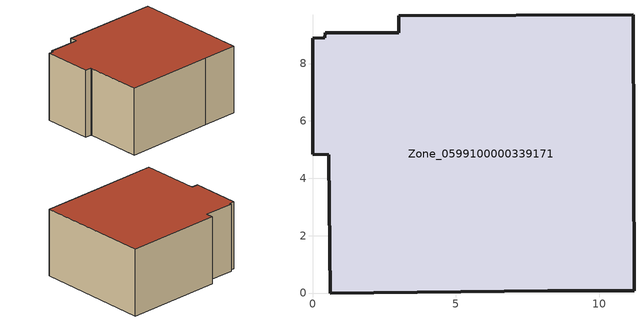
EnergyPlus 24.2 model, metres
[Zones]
Zone_0599100000339171
 floor ground (C_G): 0.57,4.72 0.56,4.82 0.01,4.83 0,8.89 0.43,8.9 0.44,9.07 3,9.07 3,9.67 11.19,9.69 11.21,0.08 8.2,0.08 0.61,0 z0
 wall outside (C_F): 0.56,4.82 0.57,4.72 0.61,0 8.2,0.08 11.21,0.08 11.19,9.69 3,9.67 3,9.07 0.44,9.07 0.43,8.9 0,8.89 0.01,4.83 0.56,4.82 z0:5.74
 roof outside (C_R): 0.01,4.83 0.56,4.82 0.57,4.72 0.61,0 8.2,0.08 11.21,0.08 11.19,9.69 3,9.67 3,9.07 0.44,9.07 0.43,8.9 0,8.89 z5.74
[BUILDING]
Pand.0599100000339171: North Axis=0; Terrain=City; Loads Convergence Tolerance Value=0.04; Temperature Convergence Tolerance Value=0.4; Solar Distribution=FullExterior; Maximum Number of Warmup Days=25; Minimum Number of Warmup Days=1
[Site:Location]
Rotterdam.The.Hague.AP_ZH_NLD Design_Conditions: Latitude=51.96; Longitude=4.45; Time Zone=1; Elevation=-4.5
[SITE:GROUNDTEMPERATURE:BUILDINGSURFACE]
18, 18, 18, 18, 18, 18, 18, 18, 18, 18, 18, 18
[MATERIAL] Thermal Absorptance=0.9; Solar Absorptance=0.7; Visible Absorptance=0.7
Name | Roughness | Thickness | Conductivity | Density | Specific Heat
G.TC.1992-2005 | MediumSmooth | 0.15 | 0.06 | 540 | 1210
F.TC.1992-2005 | Rough | 0.3 | 0.12 | 1920 | 840
R.TC.1992-2005 | MediumRough | 0.2 | 0.08 | 1500 | 1000
[CONSTRUCTION]
C_G: G.TC.1992-2005
C_F: F.TC.1992-2005
C_R: R.TC.1992-2005
[ZONE]
Zone_0599100000339171: Type=1; Multiplier=1; Ceiling Height=Autocalculate; Volume=Autocalculate; Floor Area=autocalculate; Part of Total Floor Area=Yes
[ZONEINFILTRATION:DESIGNFLOWRATE]
Infil_Zone_0599100000339171: Zone or ZoneList or Space or SpaceList=Zone_0599100000339171; Schedule=AlwaysOn; Design Flow Rate Calculation Method=Flow/Area; Flow Rate per Floor Area=0.0015; Constant Term Coefficient=1; Temperature Term Coefficient=0; Velocity Term Coefficient=0; Velocity Squared Term Coefficient=0
[HVACTEMPLATE:ZONE:IDEALLOADSAIRSYSTEM]
Zone_0599100000339171: Maximum Heating Supply Air Temperature=50; Minimum Cooling Supply Air Temperature=13; Maximum Heating Supply Air Humidity Ratio=0.0156; Minimum Cooling Supply Air Humidity Ratio=0.0077; Heating Limit=NoLimit; Cooling Limit=NoLimit; Dehumidification Control Type=ConstantSensibleHeatRatio; Cooling Sensible Heat Ratio=0.7; Dehumidification Setpoint=60; Humidification Control Type=None; Humidification Setpoint=30; Outdoor Air Method=None; Outdoor Air Flow Rate per Person=0.00944; Outdoor Air Flow Rate per Zone Floor Area=0; Outdoor Air Flow Rate per Zone=0; Demand Controlled Ventilation Type=None; Outdoor Air Economizer Type=NoEconomizer; Heat Recovery Type=None; Sensible Heat Recovery Effectiveness=0.7; Latent Heat Recovery Effectiveness=0.65
[ZONECONTROL:THERMOSTAT]
ThermostatControl_Zone_0599100000339171: Zone or ZoneList=Zone_0599100000339171; Control Type Schedule=DualSetpointControlType; Control 1=Thermostat_Zone_0599100000339171; Temperature Difference Between Cutout And Setpoint=0
[THERMOSTATSETPOINT:DUALSETPOINT]
Thermostat_Zone_0599100000339171: Heating Setpoint Temperature Schedule=HeatingSetpoint_Zone_0599100000339171; Cooling Setpoint Temperature Schedule=CoolingSetpoint_Zone_0599100000339171
[SCHEDULE:COMPACT]
HeatingSetpoint_Zone_0599100000339171: Through: 12/31, For: AllDays, Until: 24:00, 21
CoolingSetpoint_Zone_0599100000339171: Through: 12/31, For: AllDays, Until: 24:00, 24
DualSetpointControlType: Through: 12/31, For: AllDays, Until: 24:00, 4
AlwaysOn: Through: 12/31, For: AllDays, Until: 24:00, 1
